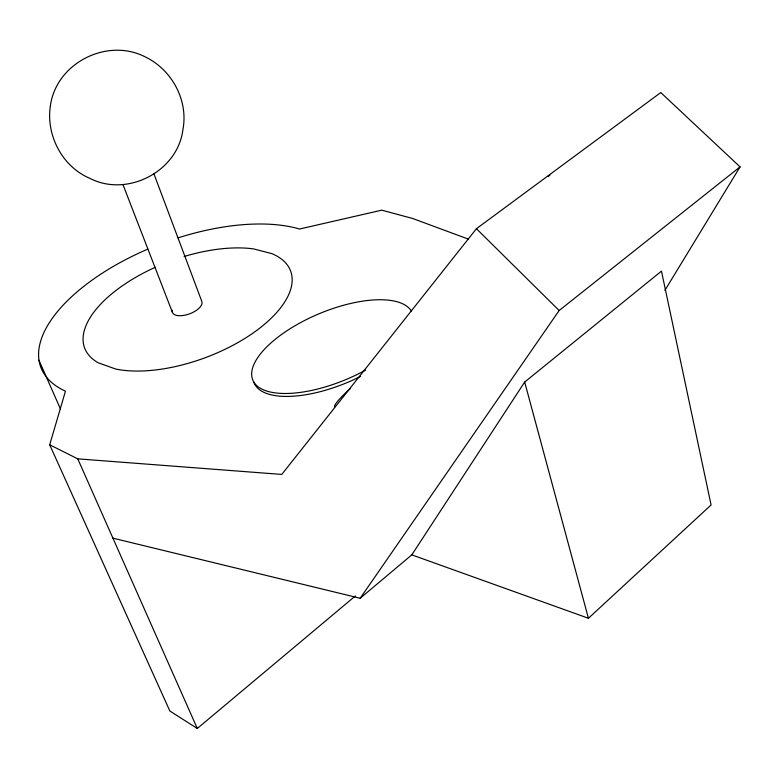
<?xml version="1.0" encoding="UTF-8"?>
<svg xmlns="http://www.w3.org/2000/svg" width="779" height="779" viewBox="0 0 779 779"><rect width="100%" height="100%" fill="white"/><g stroke="black" fill="none" stroke-linecap="round" stroke-linejoin="round"><path stroke-width="1.17" d="M355.37 595.945L197.301 728.482L169.851 710.993L49.69 444.79L65.455 391.175A157.3 73.538 -20.5 0 1 147.767 249.144M664.876 290.392L740.05 166.881L660.777 92.555L476.427 228.714L281.774 474.43L77.764 458.85L49.69 444.79M411.799 554.862L524.676 382.051L661.468 271.121L711.091 504.958L588.437 618.263L411.799 554.862L360.171 598.262L112.926 538.153M360.171 598.262L559.156 310.509L740.05 166.881M468.296 239.095L412.714 218.5L381.759 210.174L299.535 229.026A157.3 73.538 -20.5 0 0 177.982 237.897M476.427 228.714L559.156 310.509M77.764 458.85L197.301 728.482M38.95 360.229L60.519 409.082M122.994 184.711L172.363 312.204M153.882 173.717L201.878 301.58A15.687 7.313 -20.5 0 1 187.388 314.57A15.687 7.313 -20.5 0 1 172.334 310.208M524.676 382.051L588.437 618.263M155.079 267.382A109.966 51.336 -20.5 0 0 98.173 362.79L115.828 369.071A109.966 51.336 -20.5 0 0 256.875 330.306A109.966 51.336 -20.5 0 0 271.881 253.642L253.633 248.91A109.966 51.336 -20.5 0 0 184.087 256.515M334.882 406.716A22.406 3.135 -41.6 0 1 350.54 388.419M360.599 376.403A86.459 35.639 -22.8 0 1 253.818 382.129M365.517 370.152A86.527 35.532 -22.8 0 1 256.739 385.605A86.527 35.532 -22.8 0 1 309.39 318.114A86.527 35.532 -22.8 0 1 411.478 311.24M548.017 176.531A17.81 2.697 -42.9 0 1 549.935 175.168M50.411 105.623C45.776 134.981 62.135 166.599 89.721 178.274C126.88 197.662 177.515 171.731 182.861 129.957C188.625 100.491 171.984 69.662 145.04 56.789C106.986 37.421 56.331 63.041 50.411 105.623"/></g></svg>
